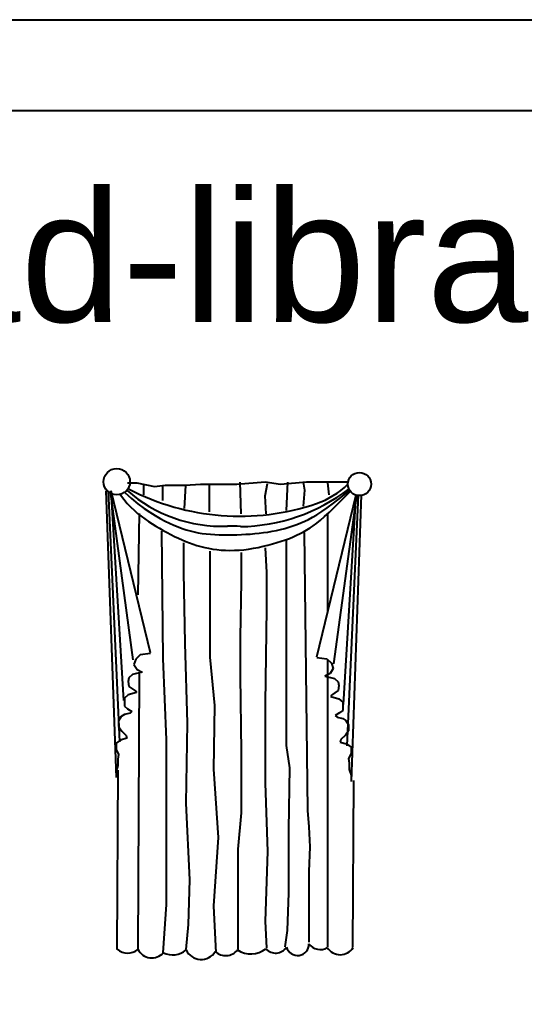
# Model space of a CAD drawing. Header units: inches. Extents: x 3.4 to 45.9, y 7.2 to 32.
# Drawn here: x 27.809 to 29.679, y 28.347 to 32.034 of the extents above; entities that cross this region are included whole.
import ezdxf

# ---------------------------------------------------------------- set-up
doc = ezdxf.new("R2010")
doc.units = ezdxf.units.IN
doc.header["$MEASUREMENT"] = 0
for name, color, linetype in [('02', 2, 'Continuous'), ('4', 4, 'Continuous'), ('kadrbm', 4, 'Continuous')]:
    doc.layers.add(name, color=color, linetype=linetype)
doc.styles.add('bmmm', font='swissel.ttf')

# ---------------------------------------------------------------- blocks, each defined once
blk = doc.blocks.new('kadrbm')
at = {"layer": 'kadrbm', "color": 4}
blk.add_lwpolyline([(0, 0), (0, 24.7972), (21, 24.7972), (21, 0), (0, 0)], close=True, dxfattribs=at)
blk.add_lwpolyline([(20.6631, 0.3257), (20.6631, 24.4603), (0.3369, 24.4603), (0.3369, 0.3257), (20.6631, 0.3257)], dxfattribs=at)
at = {"layer": 'kadrbm', "color": 211, "true_color": 0xf674fb, "style": 'bmmm'}
blk.add_text('www.cad-libraries.blogspot.com', height=0.485134, dxfattribs=at).set_placement((0.5726, 23.6772))

msp = doc.modelspace()

# ---------------------------------------------------------------- linework, layer by layer
at = {"layer": '02'}
for p, q in [((28.268, 30.2727), (28.268, 30.3106)), ((28.512, 30.2097), (28.512, 30.3106)), ((28.6298, 30.2013), (28.6255, 30.319)), ((28.7181, 30.2685), (28.7265, 30.3148)), ((28.798, 30.2139), (28.8022, 30.319)), ((28.8653, 30.2895), (28.8611, 30.319)), ((28.9502, 30.3166), (28.9546, 30.2729)), ((28.1797, 29.3562), (28.1373, 30.2867)), ((28.2292, 29.6601), (28.1443, 30.2843)), ((28.1938, 29.5093), (28.1467, 30.2867)), ((28.1813, 30.2724), (28.1941, 30.2558)), ((28.1974, 30.2813), (28.2228, 30.2588)), ((28.3395, 30.2517), (28.3395, 30.3064)), ((28.4194, 30.2223), (28.4236, 30.3064)), ((28.8611, 30.2307), (28.8653, 30.2895)), ((28.9987, 30.2621), (29.0304, 30.2867)), ((29.003, 30.2536), (29.0322, 30.2831)), ((29.0087, 29.4944), (29.0558, 30.2718)), ((29.0228, 29.3413), (29.0652, 30.2718)), ((28.1941, 30.2558), (28.2068, 30.2408)), ((28.2068, 30.2408), (28.2197, 30.2272)), ((28.2228, 30.2588), (28.2467, 30.2392)), ((28.2467, 30.2392), (28.2691, 30.2223)), ((28.7223, 30.2013), (28.7181, 30.2685)), ((28.9482, 30.2244), (28.9715, 30.2415)), ((28.9715, 30.2415), (28.9987, 30.2621)), ((28.9733, 29.6452), (29.0582, 30.2695)), ((28.9782, 30.229), (29.003, 30.2536)), ((28.2197, 30.2272), (28.2325, 30.2149)), ((28.2325, 30.2149), (28.2455, 30.2035)), ((28.2455, 30.2035), (28.2586, 30.1931)), ((28.251, 30.2031), (28.2466, 29.9017)), ((28.2691, 30.2223), (28.2903, 30.2078)), ((28.2903, 30.2078), (28.3103, 30.1953)), ((28.8944, 30.1893), (28.9103, 30.1988)), ((28.9103, 30.1988), (28.928, 30.2103)), ((28.928, 30.2103), (28.9482, 30.2244)), ((28.939, 30.1921), (28.9571, 30.2087)), ((28.9502, 30.2031), (28.9502, 29.8377)), ((28.9571, 30.2087), (28.9782, 30.229)), ((28.2586, 30.1931), (28.2719, 30.1833)), ((28.2719, 30.1833), (28.2853, 30.174)), ((28.2853, 30.174), (28.2989, 30.165)), ((28.2989, 30.165), (28.3127, 30.1564)), ((28.3103, 30.1953), (28.3292, 30.1845)), ((28.3292, 30.1845), (28.3471, 30.1753)), ((28.3471, 30.1753), (28.3641, 30.1671)), ((28.3641, 30.1671), (28.3803, 30.1599)), ((28.3803, 30.1599), (28.3959, 30.1535)), ((28.8215, 30.157), (28.8363, 30.1623)), ((28.8363, 30.1623), (28.8509, 30.1681)), ((28.8509, 30.1681), (28.8654, 30.1744)), ((28.8654, 30.1744), (28.8797, 30.1814)), ((28.8797, 30.1814), (28.8944, 30.1893)), ((28.8969, 30.1579), (28.9096, 30.1673)), ((28.9096, 30.1673), (28.9234, 30.1785)), ((28.9234, 30.1785), (28.939, 30.1921)), ((28.3127, 30.1564), (28.3266, 30.1482)), ((28.3266, 30.1482), (28.3405, 30.1402)), ((28.334, 30.1375), (28.3384, 29.6658)), ((28.3405, 30.1402), (28.3545, 30.1326)), ((28.3545, 30.1326), (28.3686, 30.1253)), ((28.3686, 30.1253), (28.3825, 30.1184)), ((28.3959, 30.1535), (28.411, 30.1478)), ((28.411, 30.1478), (28.4257, 30.1429)), ((28.4257, 30.1429), (28.4403, 30.1386)), ((28.4403, 30.1386), (28.4548, 30.135)), ((28.4548, 30.135), (28.4694, 30.132)), ((28.4694, 30.132), (28.4843, 30.1295)), ((28.4843, 30.1295), (28.4996, 30.1275)), ((28.4996, 30.1275), (28.5152, 30.126)), ((28.5152, 30.126), (28.5312, 30.1249)), ((28.5312, 30.1249), (28.5474, 30.1241)), ((28.5474, 30.1241), (28.5638, 30.1238)), ((28.5638, 30.1238), (28.5803, 30.1237)), ((28.5803, 30.1237), (28.597, 30.124)), ((28.597, 30.124), (28.6136, 30.1244)), ((28.6136, 30.1244), (28.6302, 30.1251)), ((28.6302, 30.1251), (28.6468, 30.1259)), ((28.6468, 30.1259), (28.6633, 30.1271)), ((28.6633, 30.1271), (28.6798, 30.1285)), ((28.6798, 30.1285), (28.6961, 30.1301)), ((28.6961, 30.1301), (28.7124, 30.1322)), ((28.7124, 30.1322), (28.7285, 30.1345)), ((28.7285, 30.1345), (28.7444, 30.1372)), ((28.7444, 30.1372), (28.7602, 30.1403)), ((28.7602, 30.1403), (28.7758, 30.1438)), ((28.7758, 30.1438), (28.7912, 30.1478)), ((28.7912, 30.1478), (28.8064, 30.1521)), ((28.8064, 30.1521), (28.8215, 30.157)), ((28.8352, 30.1223), (28.8481, 30.1285)), ((28.8481, 30.1285), (28.8606, 30.1351)), ((28.8606, 30.1351), (28.8728, 30.1422)), ((28.8628, 30.1332), (28.8759, 29.1023)), ((28.8728, 30.1422), (28.8849, 30.1497)), ((28.8849, 30.1497), (28.8969, 30.1579)), ((28.3825, 30.1184), (28.3964, 30.1119)), ((28.3964, 30.1119), (28.4102, 30.1057)), ((28.4102, 30.1057), (28.424, 30.0999)), ((28.4171, 29.9847), (28.4171, 30.0939)), ((28.424, 30.0999), (28.4378, 30.0945)), ((28.4378, 30.0945), (28.4516, 30.0895)), ((28.4516, 30.0895), (28.4655, 30.085)), ((28.7283, 30.0857), (28.7456, 30.0903)), ((28.7456, 30.0903), (28.7623, 30.0952)), ((28.7623, 30.0952), (28.7784, 30.1003)), ((28.7784, 30.1003), (28.7936, 30.1055)), ((28.7936, 30.1055), (28.8081, 30.1109)), ((28.7973, 29.3426), (28.7973, 30.1026)), ((28.8081, 30.1109), (28.8219, 30.1165)), ((28.8219, 30.1165), (28.8352, 30.1223)), ((28.4655, 30.085), (28.4797, 30.0809)), ((28.4797, 30.0809), (28.4941, 30.0772)), ((28.4941, 30.0772), (28.5087, 30.0741)), ((28.5087, 30.0741), (28.5238, 30.0714)), ((28.5132, 30.0633), (28.5132, 29.6702)), ((28.5238, 30.0714), (28.5392, 30.0693)), ((28.5392, 30.0693), (28.5549, 30.0677)), ((28.5549, 30.0677), (28.571, 30.0668)), ((28.571, 30.0668), (28.5875, 30.0664)), ((28.5875, 30.0664), (28.6043, 30.0666)), ((28.6043, 30.0666), (28.6215, 30.0675)), ((28.6215, 30.0675), (28.6389, 30.069)), ((28.6312, 29.9497), (28.6312, 30.0589)), ((28.6389, 30.069), (28.6567, 30.0713)), ((28.6567, 30.0713), (28.6747, 30.0741)), ((28.6747, 30.0741), (28.6927, 30.0775)), ((28.6927, 30.0775), (28.7107, 30.0814)), ((28.7107, 30.0814), (28.7283, 30.0857)), ((28.7186, 30.0764), (28.723, 29.9847)), ((28.4214, 29.7226), (28.4171, 29.9847)), ((28.723, 29.9847), (28.723, 29.8493)), ((28.6268, 29.7444), (28.6312, 29.9497)), ((28.723, 29.8493), (28.7186, 29.4998)), ((28.4302, 29.4256), (28.4214, 29.7226)), ((28.6268, 29.6003), (28.6268, 29.7444)), ((28.3384, 29.6658), (28.3515, 29.3644)), ((28.5132, 29.6702), (28.5307, 29.4911)), ((28.9502, 29.6612), (28.9502, 28.5957)), ((28.251, 29.609), (28.2466, 28.5869)), ((28.6312, 29.3207), (28.6268, 29.6003)), ((28.7186, 29.4998), (28.7186, 29.2028)), ((28.5307, 29.4911), (28.5263, 29.2552)), ((28.4258, 29.1286), (28.4302, 29.4256)), ((28.3515, 29.3644), (28.3515, 28.7529)), ((28.6312, 29.0936), (28.6312, 29.3207)), ((28.8104, 29.2596), (28.7973, 29.3426)), ((28.5263, 29.2552), (28.5438, 29.0019)), ((28.806, 29.0325), (28.8104, 29.2596)), ((28.7186, 29.2028), (28.7273, 28.9495)), ((28.4389, 28.8446), (28.4258, 29.1286)), ((28.6181, 28.9582), (28.6312, 29.0936)), ((28.8759, 29.1023), (28.8803, 29.0412)), ((28.806, 28.7966), (28.806, 29.0325)), ((28.8803, 29.0412), (28.8847, 28.9669)), ((28.5438, 29.0019), (28.5263, 28.7486)), ((28.6181, 28.5869), (28.6181, 28.9582)), ((28.7273, 28.9495), (28.7186, 28.6918)), ((28.8847, 28.9669), (28.8803, 28.8752)), ((28.8803, 28.8752), (28.8803, 28.6131)), ((28.4345, 28.6787), (28.4389, 28.8446)), ((28.8016, 28.6568), (28.806, 28.7966)), ((28.3515, 28.7529), (28.3384, 28.5738)), ((28.5263, 28.7486), (28.5351, 28.5738)), ((28.7186, 28.6918), (28.723, 28.5913)), ((28.4258, 28.5869), (28.4345, 28.6787))]:
    msp.add_line(p, q, dxfattribs=at)
for centre, radius, start, end in [((28.8102, 30.5308), 0.3068, 288.7504, 314.4388), ((28.558, 30.6884), 0.5325, 228.6763, 272.174), ((28.6238, 31.0798), 0.8867, 242.4341, 288.7504), ((28.6154, 30.8362), 0.6819, 270.9236, 307.298), ((28.5904, 29.834), 0.3225, 83.5859, 92.174)]:
    msp.add_arc(centre, radius, start, end, dxfattribs=at)
at = {"layer": '4'}
for p, q in [((28.2073, 30.3166), (28.2423, 30.3166)), ((28.2423, 30.3166), (28.3078, 30.3035)), ((28.3078, 30.3035), (28.3471, 30.3079)), ((28.3471, 30.3079), (28.4214, 30.3079)), ((28.4214, 30.3079), (28.4782, 30.3123)), ((28.4782, 30.3123), (28.6137, 30.3123)), ((28.6137, 30.3123), (28.7186, 30.321)), ((28.7186, 30.321), (28.7754, 30.3123)), ((28.7754, 30.3123), (28.8716, 30.321)), ((28.8716, 30.321), (29.0245, 30.321)), ((28.1278, 30.2867), (28.1655, 29.2243)), ((28.2928, 29.686), (28.1467, 30.2867)), ((28.9097, 29.6711), (29.0558, 30.2718)), ((29.0747, 30.2718), (29.037, 29.2094)), ((28.2928, 29.6836), (28.2551, 29.6789)), ((28.2386, 29.6624), (28.2315, 29.6436)), ((28.2315, 29.6436), (28.2433, 29.6247)), ((28.2551, 29.6789), (28.2386, 29.6624)), ((28.9097, 29.6688), (28.9474, 29.664)), ((28.9474, 29.664), (28.9639, 29.6476)), ((28.9639, 29.6476), (28.971, 29.6287)), ((28.2622, 29.6153), (28.2268, 29.6059)), ((28.2433, 29.6247), (28.2622, 29.6153)), ((28.9592, 29.6099), (28.9403, 29.6004)), ((28.971, 29.6287), (28.9592, 29.6099)), ((28.2127, 29.5941), (28.2103, 29.58)), ((28.2103, 29.58), (28.2127, 29.5611)), ((28.2268, 29.6059), (28.2127, 29.5941)), ((28.9403, 29.6004), (28.9757, 29.591)), ((28.9757, 29.591), (28.9898, 29.5792)), ((28.9898, 29.5792), (28.9922, 29.5651)), ((28.241, 29.5399), (28.2103, 29.5305)), ((28.2127, 29.5611), (28.2386, 29.5446)), ((28.2386, 29.5446), (28.241, 29.5399)), ((28.9898, 29.5463), (28.9639, 29.5298)), ((28.9922, 29.5651), (28.9898, 29.5463)), ((28.2103, 29.5305), (28.1962, 29.5187)), ((28.1962, 29.5187), (28.1962, 29.4881)), ((28.9639, 29.5298), (28.9615, 29.5251)), ((28.9615, 29.5251), (28.9922, 29.5156)), ((28.9922, 29.5156), (29.0063, 29.5039)), ((29.0063, 29.5039), (29.0063, 29.4732)), ((28.1962, 29.4881), (28.208, 29.4787)), ((28.2174, 29.4622), (28.1962, 29.4575)), ((28.208, 29.4787), (28.2245, 29.4693)), ((28.2245, 29.4693), (28.2174, 29.4622)), ((28.9945, 29.4638), (28.978, 29.4544)), ((29.0063, 29.4732), (28.9945, 29.4638)), ((28.1844, 29.4504), (28.175, 29.4339)), ((28.175, 29.4339), (28.175, 29.4127)), ((28.1962, 29.4575), (28.1844, 29.4504)), ((28.978, 29.4544), (28.9851, 29.4473)), ((28.9851, 29.4473), (29.0063, 29.4426)), ((29.0063, 29.4426), (29.0181, 29.4355)), ((29.0181, 29.4355), (29.0275, 29.4191)), ((28.175, 29.4127), (28.1868, 29.3962)), ((28.1868, 29.3962), (28.2033, 29.3797)), ((29.0275, 29.3978), (29.0158, 29.3814)), ((29.0275, 29.4191), (29.0275, 29.3978)), ((28.182, 29.3632), (28.1655, 29.3515)), ((28.1655, 29.3515), (28.1655, 29.3279)), ((28.2056, 29.3703), (28.182, 29.3632)), ((28.2033, 29.3797), (28.2056, 29.3703)), ((28.9993, 29.3649), (28.9969, 29.3554)), ((28.9969, 29.3554), (29.0205, 29.3484)), ((29.0158, 29.3814), (28.9993, 29.3649)), ((28.1655, 29.3279), (28.175, 29.3091)), ((29.0205, 29.3484), (29.037, 29.3366)), ((29.037, 29.313), (29.0275, 29.2942)), ((29.037, 29.3366), (29.037, 29.313)), ((28.175, 29.3091), (28.1726, 29.2926)), ((28.1726, 29.2926), (28.1726, 29.269)), ((29.0275, 29.2942), (29.0299, 29.2777)), ((29.0299, 29.2777), (29.0299, 29.2542)), ((28.1726, 29.269), (28.1655, 29.2478)), ((28.1655, 29.2478), (28.1655, 29.2313)), ((28.1723, 29.2509), (28.168, 28.5869)), ((29.0299, 29.2542), (29.037, 29.2329)), ((29.037, 29.2329), (29.037, 29.2165)), ((29.0462, 29.2133), (29.042, 28.5953)), ((28.7929, 28.5957), (28.8016, 28.6568))]:
    msp.add_line(p, q, dxfattribs=at)
for centre, radius in [((28.168, 30.321), 0.0489), ((29.0682, 30.3123), 0.043)]:
    msp.add_circle(centre, radius, dxfattribs=at)
for centre, radius, start, end in [((28.2083, 28.632), 0.0592, 228.8284, 310.3683), ((28.2981, 28.6126), 0.0575, 206.5255, 318.0556), ((28.3749, 28.6459), 0.0794, 244.665, 309.3305), ((28.4808, 28.6109), 0.0615, 205.4189, 328.3115), ((28.5718, 28.6206), 0.0571, 227.4004, 320.7667), ((28.6654, 28.6595), 0.0898, 236.6248, 308.2118), ((28.7571, 28.6218), 0.0489, 222.2881, 326.5049), ((28.8385, 28.6063), 0.0422, 195.6498, 0.6023), ((28.922, 28.6378), 0.0517, 216.8838, 300.9867), ((28.9967, 28.624), 0.057, 212.4843, 327.5157)]:
    msp.add_arc(centre, radius, start, end, dxfattribs=at)

# ---------------------------------------------------------------- block references
at = {"layer": 'kadrbm'}
msp.add_blockref('kadrbm', (24.8663, 7.2365), dxfattribs=at)

doc.saveas('drawing.dxf')
